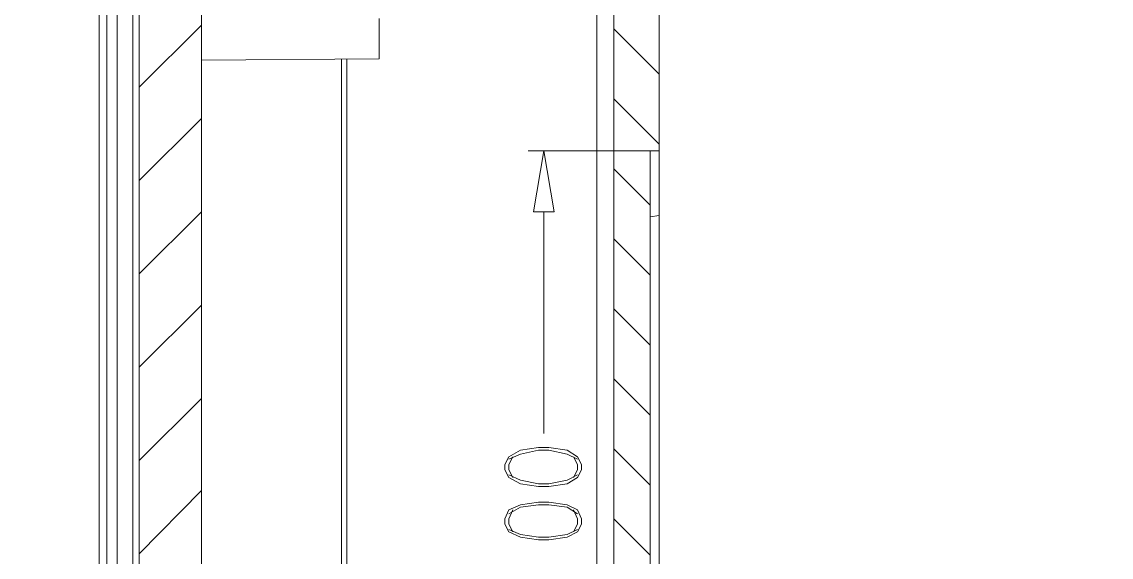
# Model space of a CAD drawing. Header units: centimetres. Extents: x -22.4 to 6.2, y -30.9 to -11.
# Drawn here: x -13.995 to -10.438, y -17.058 to -15.309 of the extents above; entities that cross this region are included whole.
import ezdxf

# ---------------------------------------------------------------- set-up
doc = ezdxf.new("R2010")
doc.units = ezdxf.units.CM
doc.header["$MEASUREMENT"] = 0
for name, color, linetype in [('2', 7, 'Continuous'), ('3', 7, 'Continuous'), ('layer 1', 7, 'Continuous')]:
    doc.layers.add(name, color=color, linetype=linetype)

msp = doc.modelspace()

# ---------------------------------------------------------------- linework, layer by layer
at = {"layer": '2', "color": 3, "lineweight": 9}
for points in [[(-11.94365, -15.73054), (-11.94365, -15.73054), (-12.34159, -15.73054), (-12.34159, -15.73054)], [(-12.29079, -15.92951), (-12.29079, -15.92951), (-12.29079, -16.65341), (-12.29079, -16.65341)]]:
    msp.add_open_spline(points, degree=3, dxfattribs=at)
msp.add_open_spline([(-12.32465, -15.92951), (-12.32465, -15.92951), (-12.29079, -15.73054), (-12.29079, -15.73054), (-12.29079, -15.73054), (-12.29079, -15.73054), (-12.25692, -15.92951), (-12.25692, -15.92951), (-12.25692, -15.92951), (-12.25692, -15.92951), (-12.32465, -15.92951), (-12.32465, -15.92951)], degree=3, knots=[0, 0, 0, 0, 0.25, 0.25, 0.25, 0.25, 0.5, 0.5, 0.5, 0.5, 1, 1, 1, 1], dxfattribs=at)
at = {"layer": '3', "color": 2, "lineweight": 9}
for points in [[(-13.61159, -15.52311), (-13.61159, -15.52311), (-13.40839, -15.31991), (-13.40839, -15.31991)], [(-12.06219, -15.33261), (-12.06219, -15.33261), (-11.91402, -15.48077), (-11.91402, -15.48077)], [(-12.06219, -15.56121), (-12.06219, -15.56121), (-11.91402, -15.70937), (-11.91402, -15.70937)], [(-13.61159, -15.82791), (-13.61159, -15.82791), (-13.40839, -15.62471), (-13.40839, -15.62471)], [(-12.06219, -15.78981), (-12.06219, -15.78981), (-11.94365, -15.90834), (-11.94365, -15.90834)], [(-13.61159, -16.13271), (-13.61159, -16.13271), (-13.40839, -15.92951), (-13.40839, -15.92951)], [(-12.06219, -16.01841), (-12.06219, -16.01841), (-11.94365, -16.13694), (-11.94365, -16.13694)], [(-13.61159, -16.43751), (-13.61159, -16.43751), (-13.40839, -16.23431), (-13.40839, -16.23431)], [(-12.06219, -16.24701), (-12.06219, -16.24701), (-11.94365, -16.36554), (-11.94365, -16.36554)], [(-12.06219, -16.47561), (-12.06219, -16.47561), (-11.94365, -16.59414), (-11.94365, -16.59414)], [(-13.61159, -16.74231), (-13.61159, -16.74231), (-13.40839, -16.53911), (-13.40839, -16.53911)], [(-12.06219, -16.70421), (-12.06219, -16.70421), (-11.94365, -16.82274), (-11.94365, -16.82274)], [(-13.61159, -17.04711), (-13.61159, -17.04711), (-13.40839, -16.83967), (-13.40839, -16.83967)], [(-12.06219, -16.93281), (-12.06219, -16.93281), (-11.94365, -17.05134), (-11.94365, -17.05134)]]:
    msp.add_open_spline(points, degree=3, dxfattribs=at)
at = {"layer": 'layer 1', "lineweight": 9}
for points, knots in [([(-21.92211, -30.90598), (-21.92211, -30.90598), (6.24226, -30.90598), (6.24226, -30.90598), (6.24226, -30.90598), (6.24226, -30.90598), (6.24226, -11.33528), (6.24226, -11.33528), (6.24226, -11.33528), (6.24226, -11.33528), (-21.92211, -11.33528), (-21.92211, -11.33528), (-21.92211, -11.33528), (-21.92211, -11.33528), (-21.92211, -30.90598), (-21.92211, -30.90598)], [0, 0, 0, 0, 0.2, 0.2, 0.2, 0.2, 0.4, 0.4, 0.4, 0.4, 0.6, 0.6, 0.6, 0.6, 1, 1, 1, 1]), ([(-12.77339, -12.56401), (-12.77339, -12.56401), (-12.79455, -12.56824), (-12.79455, -12.56824), (-12.79455, -12.56824), (-12.79455, -12.56824), (-12.81149, -12.58094), (-12.81149, -12.58094), (-12.81149, -12.58094), (-12.81149, -12.58094), (-12.82419, -12.59787), (-12.82419, -12.59787), (-12.82419, -12.59787), (-12.82419, -12.59787), (-12.82842, -12.61904), (-12.82842, -12.61904), (-12.82842, -12.61904), (-12.82842, -12.61904), (-12.82842, -12.70371), (-12.82842, -12.70371), (-12.82842, -12.70371), (-12.82842, -12.70371), (-12.93425, -12.70794), (-12.93425, -12.70794), (-12.93425, -12.70794), (-12.93425, -12.70794), (-12.93425, -12.80107), (-12.93425, -12.80107), (-12.93425, -12.80107), (-12.93425, -12.80107), (-12.11722, -12.81377), (-12.11722, -12.81377), (-12.11722, -12.81377), (-12.11722, -12.81377), (-12.09605, -12.81801), (-12.09605, -12.81801), (-12.09605, -12.81801), (-12.09605, -12.81801), (-12.07912, -12.83071), (-12.07912, -12.83071), (-12.07912, -12.83071), (-12.07912, -12.83071), (-12.06642, -12.84764), (-12.06642, -12.84764), (-12.06642, -12.84764), (-12.06642, -12.84764), (-12.06219, -12.86881), (-12.06219, -12.86881), (-12.06219, -12.86881), (-12.06219, -12.86881), (-12.06219, -13.39797), (-12.06219, -13.39797), (-12.06219, -13.39797), (-12.06219, -13.39797), (-12.54902, -13.40644), (-12.54902, -13.40644), (-12.54902, -13.40644), (-12.54902, -13.40644), (-12.54902, -13.52497), (-12.54902, -13.52497), (-12.54902, -13.52497), (-12.54902, -13.52497), (-12.06219, -13.53344), (-12.06219, -13.53344), (-12.06219, -13.53344), (-12.06219, -13.53344), (-12.06219, -13.73241), (-12.06219, -13.73241), (-12.06219, -13.73241), (-12.06219, -13.73241), (-12.54902, -13.74087), (-12.54902, -13.74087), (-12.54902, -13.74087), (-12.54902, -13.74087), (-12.54902, -13.85941), (-12.54902, -13.85941), (-12.54902, -13.85941), (-12.54902, -13.85941), (-12.06219, -13.86787), (-12.06219, -13.86787), (-12.06219, -13.86787), (-12.06219, -13.86787), (-12.06219, -19.54901), (-12.06219, -19.54901), (-12.06219, -19.54901), (-12.06219, -19.54901), (-11.91402, -19.54901), (-11.91402, -19.54901), (-11.91402, -19.54901), (-11.91402, -19.54901), (-11.91402, -18.42717), (-11.91402, -18.42717), (-11.91402, -18.42717), (-11.91402, -18.42717), (-11.94365, -18.42294), (-11.94365, -18.42294), (-11.94365, -18.42294), (-11.94365, -18.42294), (-11.94365, -15.73054), (-11.94365, -15.73054), (-11.94365, -15.73054), (-11.94365, -15.73054), (-11.91402, -15.73054), (-11.91402, -15.73054), (-11.91402, -15.73054), (-11.91402, -15.73054), (-11.91402, -12.91961), (-11.91402, -12.91961)], [0, 0, 0, 0, 0.0357143, 0.0357143, 0.0357143, 0.0357143, 0.0714286, 0.0714286, 0.0714286, 0.0714286, 0.1071429, 0.1071429, 0.1071429, 0.1071429, 0.1428571, 0.1428571, 0.1428571, 0.1428571, 0.1785714, 0.1785714, 0.1785714, 0.1785714, 0.2142857, 0.2142857, 0.2142857, 0.2142857, 0.25, 0.25, 0.25, 0.25, 0.2857143, 0.2857143, 0.2857143, 0.2857143, 0.3214286, 0.3214286, 0.3214286, 0.3214286, 0.3571429, 0.3571429, 0.3571429, 0.3571429, 0.3928571, 0.3928571, 0.3928571, 0.3928571, 0.4285714, 0.4285714, 0.4285714, 0.4285714, 0.4642857, 0.4642857, 0.4642857, 0.4642857, 0.5, 0.5, 0.5, 0.5, 0.5357143, 0.5357143, 0.5357143, 0.5357143, 0.5714286, 0.5714286, 0.5714286, 0.5714286, 0.6071429, 0.6071429, 0.6071429, 0.6071429, 0.6428571, 0.6428571, 0.6428571, 0.6428571, 0.6785714, 0.6785714, 0.6785714, 0.6785714, 0.7142857, 0.7142857, 0.7142857, 0.7142857, 0.75, 0.75, 0.75, 0.75, 0.7857143, 0.7857143, 0.7857143, 0.7857143, 0.8214286, 0.8214286, 0.8214286, 0.8214286, 0.8571429, 0.8571429, 0.8571429, 0.8571429, 0.8928571, 0.8928571, 0.8928571, 0.8928571, 0.9285714, 0.9285714, 0.9285714, 0.9285714, 1, 1, 1, 1]), ([(-13.61159, -13.72817), (-13.61159, -13.72817), (-13.61159, -19.54901), (-13.61159, -19.54901), (-13.61159, -19.54901), (-13.61159, -19.54901), (-13.40839, -19.54901), (-13.40839, -19.54901), (-13.40839, -19.54901), (-13.40839, -19.54901), (-13.40839, -13.72817), (-13.40839, -13.72817), (-13.40839, -13.72817), (-13.40839, -13.72817), (-13.41685, -13.67314), (-13.41685, -13.67314), (-13.41685, -13.67314), (-13.41685, -13.67314), (-13.43379, -13.62234), (-13.43379, -13.62234), (-13.43379, -13.62234), (-13.43379, -13.62234), (-13.46765, -13.57577), (-13.46765, -13.57577), (-13.46765, -13.57577), (-13.46765, -13.57577), (-13.50999, -13.54191), (-13.50999, -13.54191), (-13.50999, -13.54191), (-13.50999, -13.54191), (-13.52692, -13.52074), (-13.52692, -13.52074), (-13.52692, -13.52074), (-13.52692, -13.52074), (-13.53962, -13.49534), (-13.53962, -13.49534), (-13.53962, -13.49534), (-13.53962, -13.49534), (-13.53962, -12.85611), (-13.53962, -12.85611), (-13.53962, -12.85611), (-13.53962, -12.85611), (-13.53539, -12.83917), (-13.53539, -12.83917), (-13.53539, -12.83917), (-13.53539, -12.83917), (-13.52692, -12.82647), (-13.52692, -12.82647), (-13.52692, -12.82647), (-13.52692, -12.82647), (-13.51422, -12.81801), (-13.51422, -12.81801), (-13.51422, -12.81801), (-13.51422, -12.81801), (-13.49729, -12.81377), (-13.49729, -12.81377), (-13.49729, -12.81377), (-13.49729, -12.81377), (-12.95119, -12.80531), (-12.95119, -12.80531), (-12.95119, -12.80531), (-12.95119, -12.80531), (-12.95119, -12.70371), (-12.95119, -12.70371), (-12.95119, -12.70371), (-12.95119, -12.70371), (-12.82842, -12.69947), (-12.82842, -12.69947), (-12.82842, -12.69947), (-12.82842, -12.69947), (-12.82842, -12.61904), (-12.82842, -12.61904)], [0, 0, 0, 0, 0.0526316, 0.0526316, 0.0526316, 0.0526316, 0.1052632, 0.1052632, 0.1052632, 0.1052632, 0.1578947, 0.1578947, 0.1578947, 0.1578947, 0.2105263, 0.2105263, 0.2105263, 0.2105263, 0.2631579, 0.2631579, 0.2631579, 0.2631579, 0.3157895, 0.3157895, 0.3157895, 0.3157895, 0.3684211, 0.3684211, 0.3684211, 0.3684211, 0.4210526, 0.4210526, 0.4210526, 0.4210526, 0.4736842, 0.4736842, 0.4736842, 0.4736842, 0.5263158, 0.5263158, 0.5263158, 0.5263158, 0.5789474, 0.5789474, 0.5789474, 0.5789474, 0.6315789, 0.6315789, 0.6315789, 0.6315789, 0.6842105, 0.6842105, 0.6842105, 0.6842105, 0.7368421, 0.7368421, 0.7368421, 0.7368421, 0.7894737, 0.7894737, 0.7894737, 0.7894737, 0.8421053, 0.8421053, 0.8421053, 0.8421053, 0.8947368, 0.8947368, 0.8947368, 0.8947368, 1, 1, 1, 1]), ([(-13.74282, -12.91961), (-13.74282, -12.91961), (-13.74282, -21.23387), (-13.74282, -21.23387), (-13.74282, -21.23387), (-13.74282, -21.23387), (-13.74282, -20.26444), (-13.74282, -20.26444)], [0, 0, 0, 0, 0.3333333, 0.3333333, 0.3333333, 0.3333333, 1, 1, 1, 1]), ([(-11.91402, -12.91961), (-11.91402, -12.91961), (-11.91402, -20.34911), (-11.91402, -20.34911), (-11.91402, -20.34911), (-11.91402, -20.34911), (-11.91402, -18.42717), (-11.91402, -18.42717)], [0, 0, 0, 0, 0.3333333, 0.3333333, 0.3333333, 0.3333333, 1, 1, 1, 1]), ([(-13.71742, -19.54901), (-13.71742, -19.54901), (-13.71742, -13.88904), (-13.71742, -13.88904), (-13.71742, -13.88904), (-13.71742, -13.88904), (-13.71742, -13.68584), (-13.71742, -13.68584)], [0, 0, 0, 0, 0.3333333, 0.3333333, 0.3333333, 0.3333333, 1, 1, 1, 1]), ([(-13.68355, -19.54901), (-13.68355, -19.54901), (-13.68355, -13.88904), (-13.68355, -13.88904), (-13.68355, -13.88904), (-13.68355, -13.88904), (-13.68355, -13.70277), (-13.68355, -13.70277)], [0, 0, 0, 0, 0.3333333, 0.3333333, 0.3333333, 0.3333333, 1, 1, 1, 1]), ([(-13.63275, -13.70701), (-13.63275, -13.70701), (-13.63275, -13.88904), (-13.63275, -13.88904), (-13.63275, -13.88904), (-13.63275, -13.88904), (-13.63275, -19.54901), (-13.63275, -19.54901)], [0, 0, 0, 0, 0.3333333, 0.3333333, 0.3333333, 0.3333333, 1, 1, 1, 1]), ([(-12.41779, -16.77194), (-12.41779, -16.77194), (-12.40509, -16.79734), (-12.40509, -16.79734), (-12.40509, -16.79734), (-12.40509, -16.79734), (-12.36699, -16.81851), (-12.36699, -16.81851), (-12.36699, -16.81851), (-12.36699, -16.81851), (-12.30772, -16.82697), (-12.30772, -16.82697), (-12.30772, -16.82697), (-12.30772, -16.82697), (-12.27385, -16.82697), (-12.27385, -16.82697), (-12.27385, -16.82697), (-12.27385, -16.82697), (-12.21459, -16.81851), (-12.21459, -16.81851), (-12.21459, -16.81851), (-12.21459, -16.81851), (-12.18072, -16.79734), (-12.18072, -16.79734), (-12.18072, -16.79734), (-12.18072, -16.79734), (-12.16802, -16.77194), (-12.16802, -16.77194), (-12.16802, -16.77194), (-12.16802, -16.77194), (-12.16802, -16.75501), (-12.16802, -16.75501), (-12.16802, -16.75501), (-12.16802, -16.75501), (-12.18072, -16.72961), (-12.18072, -16.72961), (-12.18072, -16.72961), (-12.18072, -16.72961), (-12.21459, -16.70844), (-12.21459, -16.70844), (-12.21459, -16.70844), (-12.21459, -16.70844), (-12.27385, -16.69997), (-12.27385, -16.69997), (-12.27385, -16.69997), (-12.27385, -16.69997), (-12.30772, -16.69997), (-12.30772, -16.69997), (-12.30772, -16.69997), (-12.30772, -16.69997), (-12.36699, -16.70844), (-12.36699, -16.70844), (-12.36699, -16.70844), (-12.36699, -16.70844), (-12.40509, -16.72961), (-12.40509, -16.72961), (-12.40509, -16.72961), (-12.40509, -16.72961), (-12.41779, -16.75501), (-12.41779, -16.75501), (-12.41779, -16.75501), (-12.41779, -16.75501), (-12.41779, -16.77194), (-12.41779, -16.77194)], [0, 0, 0, 0, 0.0588235, 0.0588235, 0.0588235, 0.0588235, 0.1176471, 0.1176471, 0.1176471, 0.1176471, 0.1764706, 0.1764706, 0.1764706, 0.1764706, 0.2352941, 0.2352941, 0.2352941, 0.2352941, 0.2941176, 0.2941176, 0.2941176, 0.2941176, 0.3529412, 0.3529412, 0.3529412, 0.3529412, 0.4117647, 0.4117647, 0.4117647, 0.4117647, 0.4705882, 0.4705882, 0.4705882, 0.4705882, 0.5294118, 0.5294118, 0.5294118, 0.5294118, 0.5882353, 0.5882353, 0.5882353, 0.5882353, 0.6470588, 0.6470588, 0.6470588, 0.6470588, 0.7058824, 0.7058824, 0.7058824, 0.7058824, 0.7647059, 0.7647059, 0.7647059, 0.7647059, 0.8235294, 0.8235294, 0.8235294, 0.8235294, 0.8823529, 0.8823529, 0.8823529, 0.8823529, 1, 1, 1, 1]), ([(-12.18072, -16.73807), (-12.18072, -16.73807), (-12.21459, -16.72114), (-12.21459, -16.72114), (-12.21459, -16.72114), (-12.21459, -16.72114), (-12.27385, -16.70844), (-12.27385, -16.70844), (-12.27385, -16.70844), (-12.27385, -16.70844), (-12.30772, -16.70844), (-12.30772, -16.70844), (-12.30772, -16.70844), (-12.30772, -16.70844), (-12.36699, -16.72114), (-12.36699, -16.72114), (-12.36699, -16.72114), (-12.36699, -16.72114), (-12.40509, -16.73807), (-12.40509, -16.73807)], [0, 0, 0, 0, 0.1666667, 0.1666667, 0.1666667, 0.1666667, 0.3333333, 0.3333333, 0.3333333, 0.3333333, 0.5, 0.5, 0.5, 0.5, 0.6666667, 0.6666667, 0.6666667, 0.6666667, 1, 1, 1, 1]), ([(-12.39239, -16.72961), (-12.39239, -16.72961), (-12.40509, -16.75501), (-12.40509, -16.75501), (-12.40509, -16.75501), (-12.40509, -16.75501), (-12.40509, -16.77194), (-12.40509, -16.77194), (-12.40509, -16.77194), (-12.40509, -16.77194), (-12.39239, -16.79734), (-12.39239, -16.79734)], [0, 0, 0, 0, 0.25, 0.25, 0.25, 0.25, 0.5, 0.5, 0.5, 0.5, 1, 1, 1, 1]), ([(-12.19342, -16.79734), (-12.19342, -16.79734), (-12.18072, -16.77194), (-12.18072, -16.77194), (-12.18072, -16.77194), (-12.18072, -16.77194), (-12.18072, -16.75501), (-12.18072, -16.75501), (-12.18072, -16.75501), (-12.18072, -16.75501), (-12.19342, -16.72961), (-12.19342, -16.72961)], [0, 0, 0, 0, 0.25, 0.25, 0.25, 0.25, 0.5, 0.5, 0.5, 0.5, 1, 1, 1, 1]), ([(-12.40509, -16.78887), (-12.40509, -16.78887), (-12.36699, -16.80581), (-12.36699, -16.80581), (-12.36699, -16.80581), (-12.36699, -16.80581), (-12.30772, -16.81851), (-12.30772, -16.81851), (-12.30772, -16.81851), (-12.30772, -16.81851), (-12.27385, -16.81851), (-12.27385, -16.81851), (-12.27385, -16.81851), (-12.27385, -16.81851), (-12.21459, -16.80581), (-12.21459, -16.80581), (-12.21459, -16.80581), (-12.21459, -16.80581), (-12.18072, -16.78887), (-12.18072, -16.78887)], [0, 0, 0, 0, 0.1666667, 0.1666667, 0.1666667, 0.1666667, 0.3333333, 0.3333333, 0.3333333, 0.3333333, 0.5, 0.5, 0.5, 0.5, 0.6666667, 0.6666667, 0.6666667, 0.6666667, 1, 1, 1, 1]), ([(-12.41779, -16.94974), (-12.41779, -16.94974), (-12.40509, -16.97514), (-12.40509, -16.97514), (-12.40509, -16.97514), (-12.40509, -16.97514), (-12.36699, -16.99207), (-12.36699, -16.99207), (-12.36699, -16.99207), (-12.36699, -16.99207), (-12.30772, -17.00054), (-12.30772, -17.00054), (-12.30772, -17.00054), (-12.30772, -17.00054), (-12.27385, -17.00054), (-12.27385, -17.00054), (-12.27385, -17.00054), (-12.27385, -17.00054), (-12.21459, -16.99207), (-12.21459, -16.99207), (-12.21459, -16.99207), (-12.21459, -16.99207), (-12.18072, -16.97514), (-12.18072, -16.97514), (-12.18072, -16.97514), (-12.18072, -16.97514), (-12.16802, -16.94974), (-12.16802, -16.94974), (-12.16802, -16.94974), (-12.16802, -16.94974), (-12.16802, -16.93281), (-12.16802, -16.93281), (-12.16802, -16.93281), (-12.16802, -16.93281), (-12.18072, -16.90317), (-12.18072, -16.90317), (-12.18072, -16.90317), (-12.18072, -16.90317), (-12.21459, -16.88624), (-12.21459, -16.88624), (-12.21459, -16.88624), (-12.21459, -16.88624), (-12.27385, -16.87777), (-12.27385, -16.87777), (-12.27385, -16.87777), (-12.27385, -16.87777), (-12.30772, -16.87777), (-12.30772, -16.87777), (-12.30772, -16.87777), (-12.30772, -16.87777), (-12.36699, -16.88624), (-12.36699, -16.88624), (-12.36699, -16.88624), (-12.36699, -16.88624), (-12.40509, -16.90317), (-12.40509, -16.90317), (-12.40509, -16.90317), (-12.40509, -16.90317), (-12.41779, -16.93281), (-12.41779, -16.93281), (-12.41779, -16.93281), (-12.41779, -16.93281), (-12.41779, -16.94974), (-12.41779, -16.94974)], [0, 0, 0, 0, 0.0588235, 0.0588235, 0.0588235, 0.0588235, 0.1176471, 0.1176471, 0.1176471, 0.1176471, 0.1764706, 0.1764706, 0.1764706, 0.1764706, 0.2352941, 0.2352941, 0.2352941, 0.2352941, 0.2941176, 0.2941176, 0.2941176, 0.2941176, 0.3529412, 0.3529412, 0.3529412, 0.3529412, 0.4117647, 0.4117647, 0.4117647, 0.4117647, 0.4705882, 0.4705882, 0.4705882, 0.4705882, 0.5294118, 0.5294118, 0.5294118, 0.5294118, 0.5882353, 0.5882353, 0.5882353, 0.5882353, 0.6470588, 0.6470588, 0.6470588, 0.6470588, 0.7058824, 0.7058824, 0.7058824, 0.7058824, 0.7647059, 0.7647059, 0.7647059, 0.7647059, 0.8235294, 0.8235294, 0.8235294, 0.8235294, 0.8823529, 0.8823529, 0.8823529, 0.8823529, 1, 1, 1, 1]), ([(-12.18072, -16.91587), (-12.18072, -16.91587), (-12.21459, -16.89471), (-12.21459, -16.89471), (-12.21459, -16.89471), (-12.21459, -16.89471), (-12.27385, -16.88624), (-12.27385, -16.88624), (-12.27385, -16.88624), (-12.27385, -16.88624), (-12.30772, -16.88624), (-12.30772, -16.88624), (-12.30772, -16.88624), (-12.30772, -16.88624), (-12.36699, -16.89471), (-12.36699, -16.89471), (-12.36699, -16.89471), (-12.36699, -16.89471), (-12.40509, -16.91587), (-12.40509, -16.91587)], [0, 0, 0, 0, 0.1666667, 0.1666667, 0.1666667, 0.1666667, 0.3333333, 0.3333333, 0.3333333, 0.3333333, 0.5, 0.5, 0.5, 0.5, 0.6666667, 0.6666667, 0.6666667, 0.6666667, 1, 1, 1, 1]), ([(-12.39239, -16.90317), (-12.39239, -16.90317), (-12.40509, -16.93281), (-12.40509, -16.93281), (-12.40509, -16.93281), (-12.40509, -16.93281), (-12.40509, -16.94974), (-12.40509, -16.94974), (-12.40509, -16.94974), (-12.40509, -16.94974), (-12.39239, -16.97514), (-12.39239, -16.97514)], [0, 0, 0, 0, 0.25, 0.25, 0.25, 0.25, 0.5, 0.5, 0.5, 0.5, 1, 1, 1, 1]), ([(-12.19342, -16.97514), (-12.19342, -16.97514), (-12.18072, -16.94974), (-12.18072, -16.94974), (-12.18072, -16.94974), (-12.18072, -16.94974), (-12.18072, -16.93281), (-12.18072, -16.93281), (-12.18072, -16.93281), (-12.18072, -16.93281), (-12.19342, -16.90317), (-12.19342, -16.90317)], [0, 0, 0, 0, 0.25, 0.25, 0.25, 0.25, 0.5, 0.5, 0.5, 0.5, 1, 1, 1, 1]), ([(-12.40509, -16.96667), (-12.40509, -16.96667), (-12.36699, -16.98361), (-12.36699, -16.98361), (-12.36699, -16.98361), (-12.36699, -16.98361), (-12.30772, -16.99207), (-12.30772, -16.99207), (-12.30772, -16.99207), (-12.30772, -16.99207), (-12.27385, -16.99207), (-12.27385, -16.99207), (-12.27385, -16.99207), (-12.27385, -16.99207), (-12.21459, -16.98361), (-12.21459, -16.98361), (-12.21459, -16.98361), (-12.21459, -16.98361), (-12.18072, -16.96667), (-12.18072, -16.96667)], [0, 0, 0, 0, 0.1666667, 0.1666667, 0.1666667, 0.1666667, 0.3333333, 0.3333333, 0.3333333, 0.3333333, 0.5, 0.5, 0.5, 0.5, 0.6666667, 0.6666667, 0.6666667, 0.6666667, 1, 1, 1, 1])]:
    msp.add_open_spline(points, degree=3, knots=knots, dxfattribs=at)
for points in [[(-13.61159, -13.72817), (-13.61159, -13.72817), (-13.61159, -19.54901), (-13.61159, -19.54901)], [(-13.40839, -13.72817), (-13.40839, -13.72817), (-13.40839, -19.54901), (-13.40839, -19.54901)], [(-11.91402, -13.80861), (-11.91402, -13.80861), (-11.91402, -15.73054), (-11.91402, -15.73054)], [(-12.06219, -13.86787), (-12.06219, -13.86787), (-12.06219, -20.37451), (-12.06219, -20.37451)], [(-12.11722, -15.15904), (-12.11722, -15.15904), (-12.11722, -18.99867), (-12.11722, -18.99867)], [(-12.82842, -15.29874), (-12.82842, -15.29874), (-12.82842, -15.42997), (-12.82842, -15.42997)], [(-12.82842, -15.42997), (-12.82842, -15.42997), (-13.40839, -15.43421), (-13.40839, -15.43421)], [(-12.95119, -18.72351), (-12.95119, -18.72351), (-12.95119, -15.42997), (-12.95119, -15.42997)], [(-12.93425, -15.42997), (-12.93425, -15.42997), (-12.93425, -18.72351), (-12.93425, -18.72351)], [(-11.94365, -15.73054), (-11.94365, -15.73054), (-11.91402, -15.73054), (-11.91402, -15.73054)], [(-11.94365, -18.42294), (-11.94365, -18.42294), (-11.94365, -15.73054), (-11.94365, -15.73054)], [(-11.91402, -15.94221), (-11.91402, -15.94221), (-11.94365, -15.94644), (-11.94365, -15.94644)]]:
    msp.add_open_spline(points, degree=3, dxfattribs=at)

doc.saveas('drawing.dxf')
